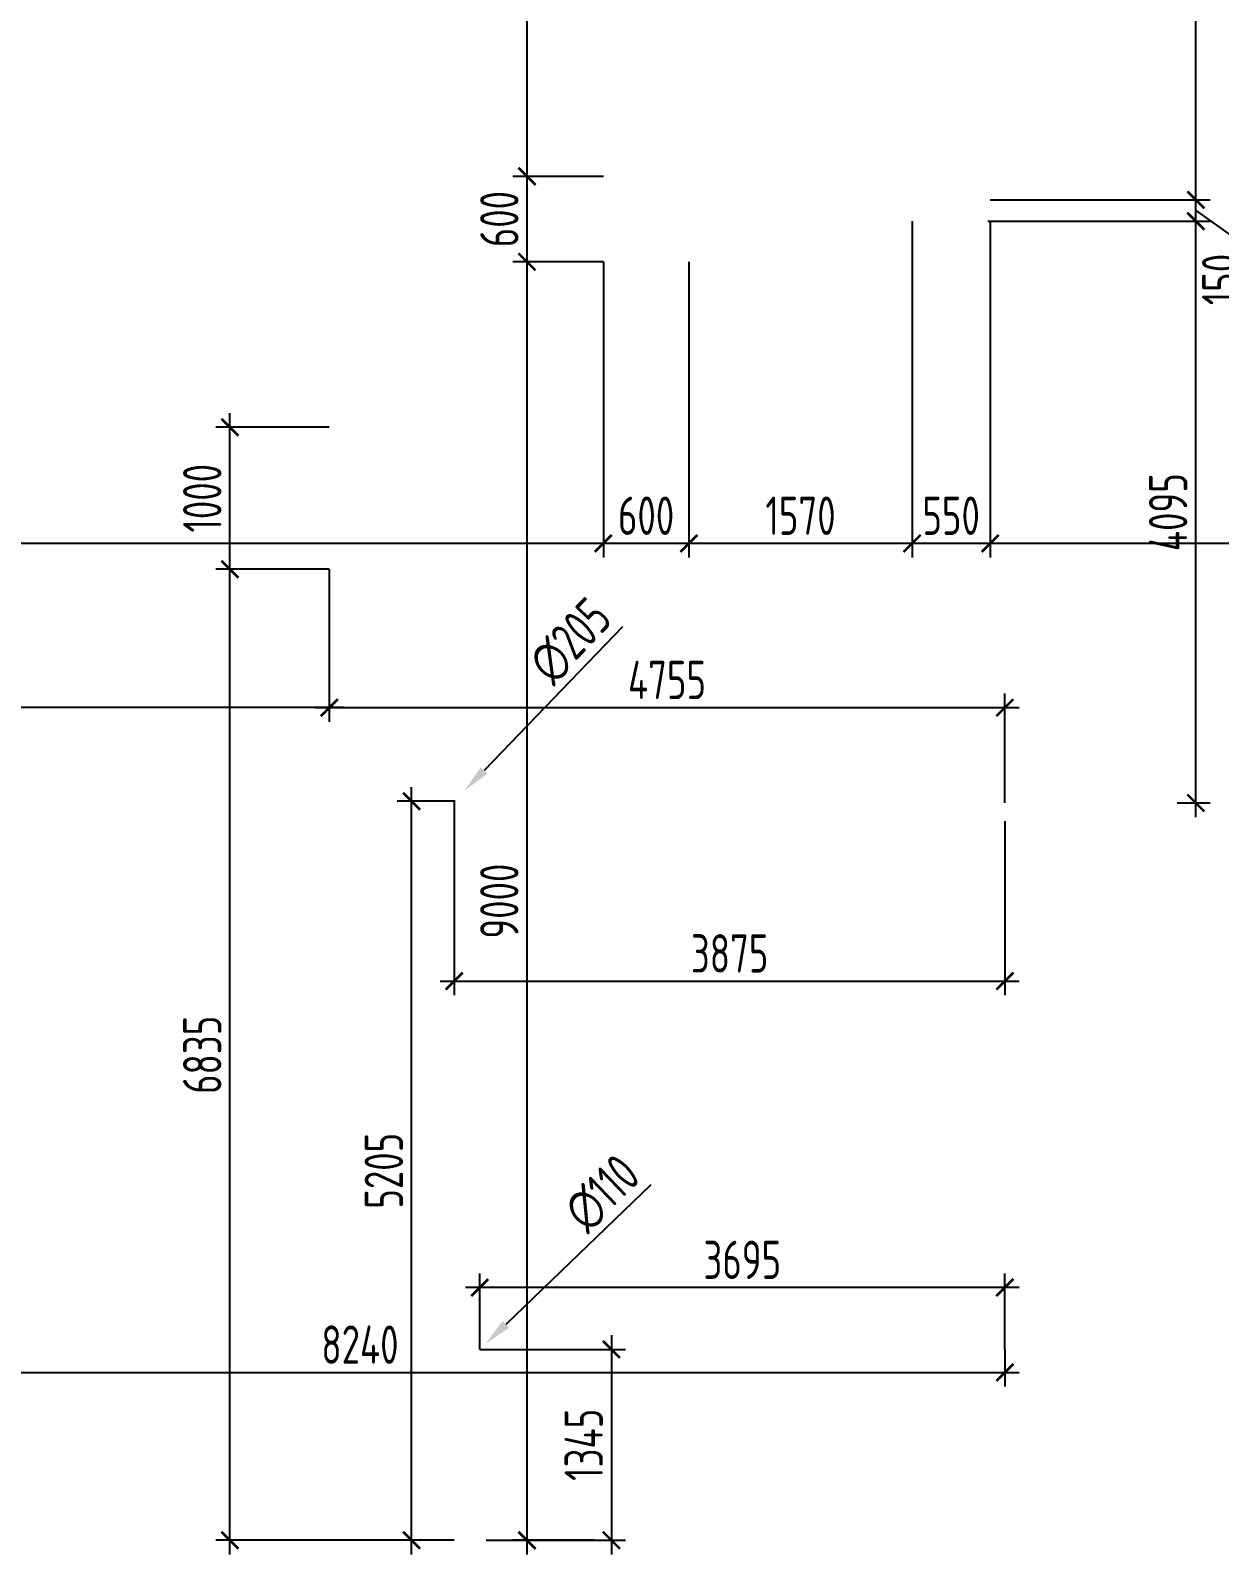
# Model space of a CAD drawing. Header units: millimetres. Extents: x -346952 to 536090, y 55086 to 131231.
# Drawn here: x 481736 to 490105, y 61436 to 72164 of the extents above; entities that cross this region are included whole.
import ezdxf

# ---------------------------------------------------------------- set-up
doc = ezdxf.new("R2010")
doc.units = ezdxf.units.MM
doc.layers.add('Размеры кровли ВК', color=14, linetype='Continuous', lineweight=9)
doc.layers.add('РАЗМЕРЫ КРОВЛИ ОВ', color=204, linetype='Continuous')
doc.layers.get('0').off()
doc.styles.add('ISOCPEUR', font='isocpeur.ttf', dxfattribs={"width": 0.7})
doc.dimstyles.new('R_100', dxfattribs={"dimtxt": 270, "dimasz": 120, "dimexe": 100, "dimexo": 0, "dimgap": 60, "dimtad": 1, "dimdec": 0, "dimrnd": 5, "dimzin": 0, "dimdsep": 46, "dimtxsty": 'ISOCPEUR', "dimblk": 'ARCHTICK', "dimcen": 0, "dimdle": 100, "dimclrd": 256, "dimclre": 256, "dimclrt": 256, "dimadec": 0, "dimazin": 0, "dimtfac": 2, "dimtdec": 0, "dimtofl": 0, "dimtmove": 1, "dimatfit": 3, "dimfxl": 1, "dimtvp": 3, "dimtolj": 1, "dimtzin": 0, "dimarcsym": 0})

# ---------------------------------------------------------------- blocks, each defined once
blk = doc.blocks.new('_ArchTick')
at = {"color": 0, "linetype": 'ByBlock', "const_width": 0.15}
blk.add_lwpolyline([(-0.5, -0.5), (0.5, 0.5)], dxfattribs=at)
blk = doc.blocks.new('*D2081')
at = {"layer": 'РАЗМЕРЫ КРОВЛИ ОВ', "lineweight": -2, "transparency": 16777216}
for p, q in [((480354, 63226), (480354, 62618)), ((488594, 62879), (488594, 62618)), ((480254, 62718), (488694, 62718))]:
    blk.add_line(p, q, dxfattribs=at)
at = {"layer": 'РАЗМЕРЫ КРОВЛИ ОВ', "lineweight": -2, "transparency": 16777216, "xscale": 120, "yscale": 120, "zscale": 120, "rotation": 180}
blk.add_blockref('_ArchTick', (480354, 62718), dxfattribs=at)
at = {"layer": 'РАЗМЕРЫ КРОВЛИ ОВ', "lineweight": -2, "transparency": 16777216, "xscale": 120, "yscale": 120, "zscale": 120}
blk.add_blockref('_ArchTick', (488594, 62718), dxfattribs=at)
at = {"layer": 'РАЗМЕРЫ КРОВЛИ ОВ', "transparency": 16777216, "insert": (484055, 62913), "char_height": 270, "attachment_point": 5, "style": 'ISOCPEUR'}
blk.add_mtext('\\A1;8240', dxfattribs=at)
blk = doc.blocks.new('*D2139')
at = {"layer": 'РАЗМЕРЫ КРОВЛИ ОВ', "lineweight": -2, "transparency": 16777216}
for p, q in [((501199, 71866), (501199, 68453)), ((488491, 70821), (488491, 68453)), ((501299, 68553), (488391, 68553))]:
    blk.add_line(p, q, dxfattribs=at)
at = {"layer": 'РАЗМЕРЫ КРОВЛИ ОВ', "lineweight": -2, "transparency": 16777216, "xscale": 120, "yscale": 120, "zscale": 120, "rotation": 180}
blk.add_blockref('_ArchTick', (488491, 68553), dxfattribs=at)
at = {"layer": 'РАЗМЕРЫ КРОВЛИ ОВ', "lineweight": -2, "transparency": 16777216, "xscale": 120, "yscale": 120, "zscale": 120}
blk.add_blockref('_ArchTick', (501199, 68553), dxfattribs=at)
at = {"layer": 'РАЗМЕРЫ КРОВЛИ ОВ', "transparency": 16777216, "insert": (494845, 68748), "char_height": 270, "attachment_point": 5, "style": 'ISOCPEUR'}
blk.add_mtext('\\A1;12710', dxfattribs=at)
blk = doc.blocks.new('*D2140')
at = {"layer": 'РАЗМЕРЫ КРОВЛИ ОВ', "lineweight": -2, "transparency": 16777216}
for p, q in [((487941, 70821), (487941, 68453)), ((488491, 70821), (488491, 68453)), ((488591, 68553), (487841, 68553))]:
    blk.add_line(p, q, dxfattribs=at)
at = {"layer": 'РАЗМЕРЫ КРОВЛИ ОВ', "lineweight": -2, "transparency": 16777216, "xscale": 120, "yscale": 120, "zscale": 120, "rotation": 180}
blk.add_blockref('_ArchTick', (487941, 68553), dxfattribs=at)
at = {"layer": 'РАЗМЕРЫ КРОВЛИ ОВ', "lineweight": -2, "transparency": 16777216, "xscale": 120, "yscale": 120, "zscale": 120}
blk.add_blockref('_ArchTick', (488491, 68553), dxfattribs=at)
at = {"layer": 'РАЗМЕРЫ КРОВЛИ ОВ', "transparency": 16777216, "insert": (488216, 68748), "char_height": 270, "attachment_point": 5, "style": 'ISOCPEUR'}
blk.add_mtext('\\A1;550', dxfattribs=at)
blk = doc.blocks.new('*D2141')
at = {"layer": 'РАЗМЕРЫ КРОВЛИ ОВ', "lineweight": -2, "transparency": 16777216}
for p, q in [((487941, 70821), (487941, 68453)), ((486370, 70535), (486370, 68453)), ((488041, 68553), (486270, 68553))]:
    blk.add_line(p, q, dxfattribs=at)
at = {"layer": 'РАЗМЕРЫ КРОВЛИ ОВ', "lineweight": -2, "transparency": 16777216, "xscale": 120, "yscale": 120, "zscale": 120, "rotation": 180}
blk.add_blockref('_ArchTick', (486370, 68553), dxfattribs=at)
at = {"layer": 'РАЗМЕРЫ КРОВЛИ ОВ', "lineweight": -2, "transparency": 16777216, "xscale": 120, "yscale": 120, "zscale": 120}
blk.add_blockref('_ArchTick', (487941, 68553), dxfattribs=at)
at = {"layer": 'РАЗМЕРЫ КРОВЛИ ОВ', "transparency": 16777216, "insert": (487156, 68748), "char_height": 270, "attachment_point": 5, "style": 'ISOCPEUR'}
blk.add_mtext('\\A1;1570', dxfattribs=at)
blk = doc.blocks.new('*D2142')
at = {"layer": 'РАЗМЕРЫ КРОВЛИ ОВ', "lineweight": -2, "transparency": 16777216}
for p, q in [((485768, 70535), (485768, 68453)), ((486370, 70535), (486370, 68453)), ((486470, 68553), (485668, 68553))]:
    blk.add_line(p, q, dxfattribs=at)
at = {"layer": 'РАЗМЕРЫ КРОВЛИ ОВ', "lineweight": -2, "transparency": 16777216, "xscale": 120, "yscale": 120, "zscale": 120, "rotation": 180}
blk.add_blockref('_ArchTick', (485768, 68553), dxfattribs=at)
at = {"layer": 'РАЗМЕРЫ КРОВЛИ ОВ', "lineweight": -2, "transparency": 16777216, "xscale": 120, "yscale": 120, "zscale": 120}
blk.add_blockref('_ArchTick', (486370, 68553), dxfattribs=at)
at = {"layer": 'РАЗМЕРЫ КРОВЛИ ОВ', "transparency": 16777216, "insert": (486069, 68748), "char_height": 270, "attachment_point": 5, "style": 'ISOCPEUR'}
blk.add_mtext('\\A1;600', dxfattribs=at)
blk = doc.blocks.new('*D2143')
at = {"layer": 'РАЗМЕРЫ КРОВЛИ ОВ', "lineweight": -2, "transparency": 16777216}
for p, q in [((485768, 70535), (485768, 68453)), ((473884, 68709), (473884, 68453)), ((485868, 68553), (473784, 68553))]:
    blk.add_line(p, q, dxfattribs=at)
at = {"layer": 'РАЗМЕРЫ КРОВЛИ ОВ', "lineweight": -2, "transparency": 16777216, "xscale": 120, "yscale": 120, "zscale": 120, "rotation": 180}
blk.add_blockref('_ArchTick', (473884, 68553), dxfattribs=at)
at = {"layer": 'РАЗМЕРЫ КРОВЛИ ОВ', "lineweight": -2, "transparency": 16777216, "xscale": 120, "yscale": 120, "zscale": 120}
blk.add_blockref('_ArchTick', (485768, 68553), dxfattribs=at)
at = {"layer": 'РАЗМЕРЫ КРОВЛИ ОВ', "transparency": 16777216, "insert": (479826, 68748), "char_height": 270, "attachment_point": 5, "style": 'ISOCPEUR'}
blk.add_mtext('\\A1;11885', dxfattribs=at)
blk = doc.blocks.new('*D2144')
at = {"layer": 'РАЗМЕРЫ КРОВЛИ ОВ', "lineweight": -2, "transparency": 16777216}
for p, q in [((489938, 66626), (489938, 70921)), ((488474, 70821), (490038, 70821)), ((489807, 66726), (490038, 66726))]:
    blk.add_line(p, q, dxfattribs=at)
at = {"layer": 'РАЗМЕРЫ КРОВЛИ ОВ', "lineweight": -2, "transparency": 16777216, "xscale": 120, "yscale": 120, "zscale": 120}
for p, rotation in [((489938, 70821), 90), ((489938, 66726), 270)]:
    blk.add_blockref('_ArchTick', p, dxfattribs=dict(at, rotation=rotation))
at = {"layer": 'РАЗМЕРЫ КРОВЛИ ОВ', "transparency": 16777216, "insert": (489743, 68773), "char_height": 270, "attachment_point": 5, "rotation": 90, "style": 'ISOCPEUR'}
blk.add_mtext('\\A1;4095', dxfattribs=at)
blk = doc.blocks.new('*D2145')
at = {"layer": 'РАЗМЕРЫ КРОВЛИ ОВ', "lineweight": -2, "transparency": 16777216}
for p, q in [((489938, 70721), (489938, 71071)), ((488491, 70971), (490038, 70971)), ((488474, 70821), (490038, 70821)), ((489938, 70896), (490312, 70631)), ((490312, 70631), (490312, 70190))]:
    blk.add_line(p, q, dxfattribs=at)
at = {"layer": 'РАЗМЕРЫ КРОВЛИ ОВ', "lineweight": -2, "transparency": 16777216, "xscale": 120, "yscale": 120, "zscale": 120}
for p, rotation in [((489938, 70971), 90), ((489938, 70821), 270)]:
    blk.add_blockref('_ArchTick', p, dxfattribs=dict(at, rotation=rotation))
at = {"layer": 'РАЗМЕРЫ КРОВЛИ ОВ', "transparency": 16777216, "insert": (490117, 70411), "char_height": 270, "attachment_point": 5, "rotation": 90, "style": 'ISOCPEUR'}
blk.add_mtext('\\A1;150', dxfattribs=at)
blk = doc.blocks.new('*D2146')
at = {"layer": 'РАЗМЕРЫ КРОВЛИ ОВ', "lineweight": -2, "transparency": 16777216}
for p, q in [((489938, 70871), (489938, 74383)), ((489401, 74283), (490038, 74283)), ((488491, 70971), (490038, 70971))]:
    blk.add_line(p, q, dxfattribs=at)
at = {"layer": 'РАЗМЕРЫ КРОВЛИ ОВ', "lineweight": -2, "transparency": 16777216, "xscale": 120, "yscale": 120, "zscale": 120}
for p, rotation in [((489938, 74283), 90), ((489938, 70971), 270)]:
    blk.add_blockref('_ArchTick', p, dxfattribs=dict(at, rotation=rotation))
at = {"layer": 'РАЗМЕРЫ КРОВЛИ ОВ', "transparency": 16777216, "insert": (489743, 73250), "char_height": 270, "attachment_point": 5, "rotation": 90, "style": 'ISOCPEUR'}
blk.add_mtext('\\A1;3310', dxfattribs=at)
blk = doc.blocks.new('*D2150')
at = {"layer": 'РАЗМЕРЫ КРОВЛИ ОВ', "lineweight": -2, "transparency": 16777216}
for p, q in [((485231, 61436), (485231, 70635)), ((485768, 70535), (485131, 70535)), ((485704, 61536), (485131, 61536))]:
    blk.add_line(p, q, dxfattribs=at)
at = {"layer": 'РАЗМЕРЫ КРОВЛИ ОВ', "lineweight": -2, "transparency": 16777216, "xscale": 120, "yscale": 120, "zscale": 120}
for p, rotation in [((485231, 70535), 90), ((485231, 61536), 270)]:
    blk.add_blockref('_ArchTick', p, dxfattribs=dict(at, rotation=rotation))
at = {"layer": 'РАЗМЕРЫ КРОВЛИ ОВ', "transparency": 16777216, "insert": (485036, 66035), "char_height": 270, "attachment_point": 5, "rotation": 90, "style": 'ISOCPEUR'}
blk.add_mtext('\\A1;9000', dxfattribs=at)
blk = doc.blocks.new('*D2151')
at = {"layer": 'РАЗМЕРЫ КРОВЛИ ОВ', "lineweight": -2, "transparency": 16777216}
for p, q in [((485231, 70435), (485231, 71237)), ((485768, 71137), (485131, 71137)), ((485768, 70535), (485131, 70535))]:
    blk.add_line(p, q, dxfattribs=at)
at = {"layer": 'РАЗМЕРЫ КРОВЛИ ОВ', "lineweight": -2, "transparency": 16777216, "xscale": 120, "yscale": 120, "zscale": 120}
for p, rotation in [((485231, 71137), 90), ((485231, 70535), 270)]:
    blk.add_blockref('_ArchTick', p, dxfattribs=dict(at, rotation=rotation))
at = {"layer": 'РАЗМЕРЫ КРОВЛИ ОВ', "transparency": 16777216, "insert": (485036, 70836), "char_height": 270, "attachment_point": 5, "rotation": 90, "style": 'ISOCPEUR'}
blk.add_mtext('\\A1;600', dxfattribs=at)
blk = doc.blocks.new('*D2152')
at = {"layer": 'РАЗМЕРЫ КРОВЛИ ОВ', "lineweight": -2, "transparency": 16777216}
for p, q in [((485231, 71037), (485231, 79070)), ((485331, 78970), (485131, 78970)), ((485768, 71137), (485131, 71137))]:
    blk.add_line(p, q, dxfattribs=at)
at = {"layer": 'РАЗМЕРЫ КРОВЛИ ОВ', "lineweight": -2, "transparency": 16777216, "xscale": 120, "yscale": 120, "zscale": 120}
for p, rotation in [((485231, 78970), 90), ((485231, 71137), 270)]:
    blk.add_blockref('_ArchTick', p, dxfattribs=dict(at, rotation=rotation))
at = {"layer": 'РАЗМЕРЫ КРОВЛИ ОВ', "transparency": 16777216, "insert": (485036, 75054), "char_height": 270, "attachment_point": 5, "rotation": 90, "style": 'ISOCPEUR'}
blk.add_mtext('\\A1;7835', dxfattribs=at)
blk = doc.blocks.new('*D2498')
at = {"layer": 'Размеры кровли ВК', "lineweight": -2, "transparency": 16777216}
for p, q in [((485825, 62979), (485825, 61436)), ((484898, 62879), (485925, 62879)), ((484943, 61536), (485925, 61536))]:
    blk.add_line(p, q, dxfattribs=at)
at = {"layer": 'Размеры кровли ВК', "lineweight": -2, "transparency": 16777216, "xscale": 120, "yscale": 120, "zscale": 120}
for p, rotation in [((485825, 62879), 90), ((485825, 61536), 270)]:
    blk.add_blockref('_ArchTick', p, dxfattribs=dict(at, rotation=rotation))
at = {"layer": 'Размеры кровли ВК', "transparency": 16777216, "insert": (485630, 62208), "char_height": 270, "attachment_point": 5, "rotation": 90, "style": 'ISOCPEUR'}
blk.add_mtext('\\A1;1345', dxfattribs=at)
blk = doc.blocks.new('*D2499')
at = {"layer": 'Размеры кровли ВК', "lineweight": -2, "transparency": 16777216}
for p, q in [((484898, 62879), (484898, 63415)), ((488594, 62879), (488594, 63415)), ((488694, 63315), (484798, 63315))]:
    blk.add_line(p, q, dxfattribs=at)
at = {"layer": 'Размеры кровли ВК', "lineweight": -2, "transparency": 16777216, "xscale": 120, "yscale": 120, "zscale": 120, "rotation": 180}
blk.add_blockref('_ArchTick', (484898, 63315), dxfattribs=at)
at = {"layer": 'Размеры кровли ВК', "lineweight": -2, "transparency": 16777216, "xscale": 120, "yscale": 120, "zscale": 120}
blk.add_blockref('_ArchTick', (488594, 63315), dxfattribs=at)
at = {"layer": 'Размеры кровли ВК', "transparency": 16777216, "insert": (486746, 63510), "char_height": 270, "attachment_point": 5, "style": 'ISOCPEUR'}
blk.add_mtext('\\A1;3695', dxfattribs=at)
blk = doc.blocks.new('*D2508')
at = {"layer": 'Размеры кровли ВК', "lineweight": -2, "transparency": 16777216}
for p, q in [((483140, 61436), (483140, 68471)), ((483839, 68371), (483040, 68371)), ((484719, 61536), (483040, 61536))]:
    blk.add_line(p, q, dxfattribs=at)
at = {"layer": 'Размеры кровли ВК', "lineweight": -2, "transparency": 16777216, "xscale": 120, "yscale": 120, "zscale": 120}
for p, rotation in [((483140, 68371), 90), ((483140, 61536), 270)]:
    blk.add_blockref('_ArchTick', p, dxfattribs=dict(at, rotation=rotation))
at = {"layer": 'Размеры кровли ВК', "transparency": 16777216, "insert": (482945, 64953), "char_height": 270, "attachment_point": 5, "rotation": 90, "style": 'ISOCPEUR'}
blk.add_mtext('\\A1;6835', dxfattribs=at)
blk = doc.blocks.new('*D2509')
at = {"layer": 'Размеры кровли ВК', "lineweight": -2, "transparency": 16777216}
for p, q in [((483140, 68271), (483140, 69471)), ((483839, 69371), (483040, 69371)), ((483839, 68371), (483040, 68371))]:
    blk.add_line(p, q, dxfattribs=at)
at = {"layer": 'Размеры кровли ВК', "lineweight": -2, "transparency": 16777216, "xscale": 120, "yscale": 120, "zscale": 120}
for p, rotation in [((483140, 69371), 90), ((483140, 68371), 270)]:
    blk.add_blockref('_ArchTick', p, dxfattribs=dict(at, rotation=rotation))
at = {"layer": 'Размеры кровли ВК', "transparency": 16777216, "insert": (482945, 68871), "char_height": 270, "attachment_point": 5, "rotation": 90, "style": 'ISOCPEUR'}
blk.add_mtext('\\A1;1000', dxfattribs=at)
blk = doc.blocks.new('*D2510')
at = {"layer": 'Размеры кровли ВК', "lineweight": -2, "transparency": 16777216}
for p, q in [((473884, 69271), (473884, 67297)), ((483839, 68371), (483839, 67297)), ((483939, 67397), (473784, 67397))]:
    blk.add_line(p, q, dxfattribs=at)
at = {"layer": 'Размеры кровли ВК', "lineweight": -2, "transparency": 16777216, "xscale": 120, "yscale": 120, "zscale": 120, "rotation": 180}
blk.add_blockref('_ArchTick', (473884, 67397), dxfattribs=at)
at = {"layer": 'Размеры кровли ВК', "lineweight": -2, "transparency": 16777216, "xscale": 120, "yscale": 120, "zscale": 120}
blk.add_blockref('_ArchTick', (483839, 67397), dxfattribs=at)
at = {"layer": 'Размеры кровли ВК', "transparency": 16777216, "insert": (478861, 67592), "char_height": 270, "attachment_point": 5, "style": 'ISOCPEUR'}
blk.add_mtext('\\A1;9955', dxfattribs=at)
blk = doc.blocks.new('*D2511')
at = {"layer": 'Размеры кровли ВК', "lineweight": -2, "transparency": 16777216}
for p, q in [((483839, 68371), (483839, 67297)), ((488594, 66726), (488594, 67497)), ((483739, 67397), (488694, 67397))]:
    blk.add_line(p, q, dxfattribs=at)
at = {"layer": 'Размеры кровли ВК', "lineweight": -2, "transparency": 16777216, "xscale": 120, "yscale": 120, "zscale": 120, "rotation": 180}
blk.add_blockref('_ArchTick', (483839, 67397), dxfattribs=at)
at = {"layer": 'Размеры кровли ВК', "lineweight": -2, "transparency": 16777216, "xscale": 120, "yscale": 120, "zscale": 120}
blk.add_blockref('_ArchTick', (488594, 67397), dxfattribs=at)
at = {"layer": 'Размеры кровли ВК', "transparency": 16777216, "insert": (486216, 67592), "char_height": 270, "attachment_point": 5, "style": 'ISOCPEUR'}
blk.add_mtext('\\A1;4755', dxfattribs=at)
blk = doc.blocks.new('*D3728')
at = {"layer": 'РАЗМЕРЫ КРОВЛИ ОВ', "lineweight": -2, "transparency": 16777216}
for p, q in [((484719, 66746), (484719, 65372)), ((488594, 66598), (488594, 65372)), ((484619, 65472), (488694, 65472))]:
    blk.add_line(p, q, dxfattribs=at)
at = {"layer": 'РАЗМЕРЫ КРОВЛИ ОВ', "lineweight": -2, "transparency": 16777216, "xscale": 120, "yscale": 120, "zscale": 120, "rotation": 180}
blk.add_blockref('_ArchTick', (484719, 65472), dxfattribs=at)
at = {"layer": 'РАЗМЕРЫ КРОВЛИ ОВ', "lineweight": -2, "transparency": 16777216, "xscale": 120, "yscale": 120, "zscale": 120}
blk.add_blockref('_ArchTick', (488594, 65472), dxfattribs=at)
at = {"layer": 'РАЗМЕРЫ КРОВЛИ ОВ', "transparency": 16777216, "insert": (486657, 65667), "char_height": 270, "attachment_point": 5, "style": 'ISOCPEUR'}
blk.add_mtext('\\A1;3875', dxfattribs=at)
blk = doc.blocks.new('*D3729')
at = {"layer": 'РАЗМЕРЫ КРОВЛИ ОВ', "lineweight": -2, "transparency": 16777216}
for p, q in [((484418, 61436), (484418, 66838)), ((484719, 66738), (484318, 66738)), ((484534, 61536), (484318, 61536))]:
    blk.add_line(p, q, dxfattribs=at)
at = {"layer": 'РАЗМЕРЫ КРОВЛИ ОВ', "lineweight": -2, "transparency": 16777216, "xscale": 120, "yscale": 120, "zscale": 120}
for p, rotation in [((484418, 66738), 90), ((484418, 61536), 270)]:
    blk.add_blockref('_ArchTick', p, dxfattribs=dict(at, rotation=rotation))
at = {"layer": 'РАЗМЕРЫ КРОВЛИ ОВ', "transparency": 16777216, "insert": (484223, 64137), "char_height": 270, "attachment_point": 5, "rotation": 90, "style": 'ISOCPEUR'}
blk.add_mtext('\\A1;5205', dxfattribs=at)
blk = doc.blocks.new('*D3732')
at = {"layer": 'РАЗМЕРЫ КРОВЛИ ОВ', "lineweight": -2, "transparency": 16777216}
blk.add_line((485902, 67965), (484929, 66955), dxfattribs=at)
at = {"layer": 'РАЗМЕРЫ КРОВЛИ ОВ', "transparency": 16777216}
blk.add_solid([(484905, 66978), (484953, 66932), (484790, 66811)], dxfattribs=at)
at = {"layer": 'РАЗМЕРЫ КРОВЛИ ОВ', "transparency": 16777216, "insert": (485536, 67867), "char_height": 270, "attachment_point": 5, "rotation": 46.053, "style": 'ISOCPEUR'}
blk.add_mtext('\\A1;∅205', dxfattribs=at)
blk = doc.blocks.new('*D3733')
at = {"layer": 'РАЗМЕРЫ КРОВЛИ ОВ', "lineweight": -2, "transparency": 16777216}
blk.add_line((486102, 64037), (485082, 63056), dxfattribs=at)
at = {"layer": 'РАЗМЕРЫ КРОВЛИ ОВ', "transparency": 16777216}
blk.add_solid([(485059, 63080), (485105, 63032), (484938, 62918)], dxfattribs=at)
at = {"layer": 'РАЗМЕРЫ КРОВЛИ ОВ', "transparency": 16777216, "insert": (485760, 63979), "char_height": 270, "attachment_point": 5, "rotation": 43.8854, "style": 'ISOCPEUR'}
blk.add_mtext('\\A1;∅110', dxfattribs=at)

msp = doc.modelspace()

# ---------------------------------------------------------------- dimensions: what is measured, and where the dimension line sits
at = {"layer": 'Размеры кровли ВК'}
for base, p1, p2, picture, middle in [((483139.7, 69370.7), (483838.6, 68370.7), (483838.6, 69370.7), '*D2509', (482944.7, 68870.7)), ((483139.7, 68370.7), (484719.3, 61535.7), (483838.6, 68370.7), '*D2508', (482944.7, 64953.2)), ((485824.5, 61535.7), (484897.9, 62879.4), (484942.9, 61535.7), '*D2498', (485629.5, 62207.5))]:
    dim = msp.add_linear_dim(base=base, p1=p1, p2=p2, angle=90, dimstyle='R_100', override={"dimpost": '\\X'}, dxfattribs=at)
    dim.commit()
    dim.dimension.update_dxf_attribs({"geometry": picture, "text_midpoint": middle})
for base, p1, p2, picture, middle in [((473884.3, 67397.2), (483838.6, 68370.7), (473884.3, 69271.4), '*D2510', (478861.4, 67592.2)), ((488594.3, 67397.2), (483838.6, 68370.7), (488594.3, 66725.7), '*D2511', (486216.4, 67592.2)), ((484897.9, 63314.6), (488594.3, 62879.1), (484897.9, 62879.1), '*D2499', (486746.1, 63509.6))]:
    dim = msp.add_linear_dim(base=base, p1=p1, p2=p2, dimstyle='R_100', override={"dimpost": '\\X'}, dxfattribs=at)
    dim.commit()
    dim.dimension.update_dxf_attribs({"geometry": picture, "text_midpoint": middle})
at = {"layer": 'РАЗМЕРЫ КРОВЛИ ОВ'}
for base, p1, p2, picture, middle in [((485230.7, 78970.3), (485768.2, 71137.4), (485330.7, 78970.3), '*D2152', (485035.7, 75053.8)), ((485230.7, 71137.4), (485768.2, 70535.3), (485768.2, 71137.4), '*D2151', (485035.7, 70836.3)), ((489938, 70820.9), (489807.1, 66725.7), (488474.3, 70820.9), '*D2144', (489743, 68773.3)), ((485230.7, 70535.3), (485703.9, 61535.7), (485768.2, 70535.3), '*D2150', (485035.7, 66035.5)), ((484418.1877, 66738.1825), (484534.2567, 61535.6815), (484719.2555, 66738.1825), '*D3729', (484223.1877, 64136.932))]:
    dim = msp.add_linear_dim(base=base, p1=p1, p2=p2, angle=90, dimstyle='R_100', override={"dimpost": '\\X'}, dxfattribs=at)
    dim.commit()
    dim.dimension.update_dxf_attribs({"geometry": picture, "text_midpoint": middle})
for base, p1, p2, picture, middle in [((489938, 74283), (488490.7, 70971.3), (489400.5, 74283), '*D2146', (489938, 73249.8)), ((489938, 70971.3), (488474.3, 70820.9), (488490.7, 70971.3), '*D2145', (490311.7, 70571.3))]:
    dim = msp.add_linear_dim(base=base, p1=p1, p2=p2, angle=90, dimstyle='R_100', override={"dimpost": '\\X'}, dxfattribs=at)
    dim.commit()
    dim.dimension.update_dxf_attribs({"geometry": picture, "text_midpoint": middle, "dimtype": 160})
for base, p1, p2, picture, middle in [((488490.6998, 68553.3782), (501199.1854, 71865.6825), (488490.6998, 70820.8665), '*D2139', (494844.9426, 68748.3782)), ((486370.2, 68553.4), (487940.9, 70820.9), (486370.2, 70535.3), '*D2141', (487155.6, 68748.4)), ((487940.9, 68553.4), (488490.7, 70820.9), (487940.9, 70820.9), '*D2140', (488215.8, 68748.4)), ((473884.3, 68553.4), (485768.2, 70535.3), (473884.3, 68709.3), '*D2143', (479826.2, 68748.4)), ((485768.2, 68553.4), (486370.2, 70535.3), (485768.2, 70535.3), '*D2142', (486069.2, 68748.4)), ((488594.3, 65472.1), (484719.3, 66745.7), (488594.3, 66598.4), '*D3728', (486656.8, 65667.1))]:
    dim = msp.add_linear_dim(base=base, p1=p1, p2=p2, dimstyle='R_100', override={"dimpost": '\\X'}, dxfattribs=at)
    dim.commit()
    dim.dimension.update_dxf_attribs({"geometry": picture, "text_midpoint": middle})
for p1, p2, picture, middle in [((484648.7, 66665), (484789.8, 66811.3), '*D3732', (485676.8, 67731.6)), ((484858.2, 62841.3), (484937.5, 62917.5), '*D3733', (485895.2, 63838.6))]:
    dim = msp.add_diameter_dim_2p(p1=p1, p2=p2, dimstyle='R_100', override={"dimasz": 200, "dimpost": '\\X', "dimblk1": 'ArchTick', "dimsah": 1}, dxfattribs=at)
    dim.commit()
    dim.dimension.update_dxf_attribs({"geometry": picture, "text_midpoint": middle, "dimtype": 163})
dim = msp.add_linear_dim(base=(488594.3, 62718.1), p1=(480354.2, 63225.7), p2=(488594.3, 62879.1), dimstyle='R_100', override={"dimpost": '\\X'}, dxfattribs=at)
dim.commit()
dim.dimension.update_dxf_attribs({"geometry": '*D2081', "text_midpoint": (484055.4, 62718.1), "dimtype": 160})

doc.saveas('drawing.dxf')
